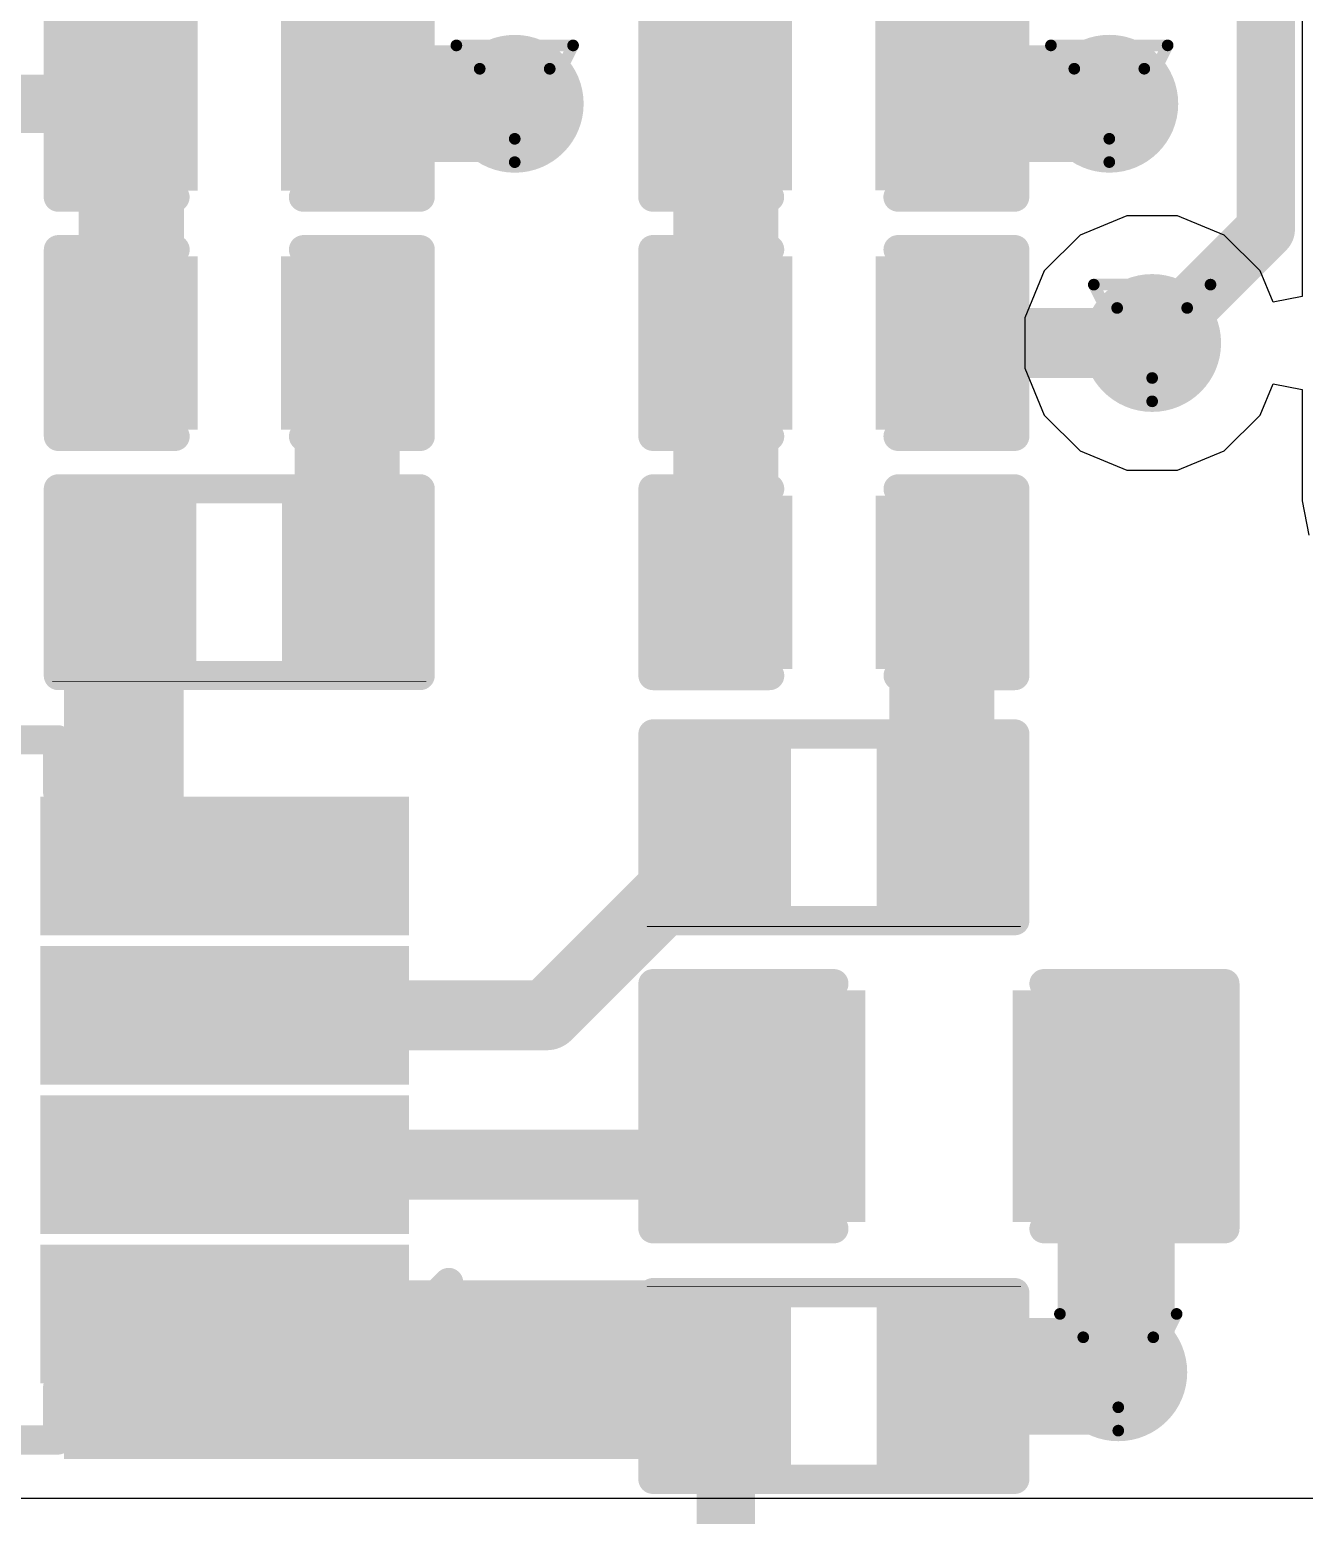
# Model space of a CAD drawing. Header units: inches. Extents: x -1 to 208, y -10 to 150.
# Drawn here: x 15.98 to 21.53, y 30 to 36.47 of the extents above; entities that cross this region are included whole.
import ezdxf

# ---------------------------------------------------------------- set-up
doc = ezdxf.new("R2010")
doc.units = ezdxf.units.IN
for name, color, linetype in [('Bottom Layer', 5, 'Continuous'), ('Drill Drawing', 1, 'Continuous'), ('Top Layer', 1, 'Continuous'), ('Top Overlay', 2, 'Continuous'), ('Top Paste', 8, 'Continuous'), ('Top Solder', 216, 'Continuous'), ('Via Holes', 16, 'Continuous')]:
    doc.layers.add(name, color=color, linetype=linetype)

# ---------------------------------------------------------------- blocks, each defined once
blk = doc.blocks.new('C___0603_1')
at = {"layer": 'Top Layer'}
for points in [[(-0.381, 0.4445), (-0.381, -0.4445), (-1.143, -0.4445), (-1.143, 0.4445)], [(1.143, 0.4445), (1.143, -0.4445), (0.381, -0.4445), (0.381, 0.4445)]]:
    blk.add_hatch(color=1, dxfattribs=at).paths.add_polyline_path(points)
at = {"layer": 'Top Paste'}
for points in [[(-0.381, 0.4445), (-0.381, -0.4445), (-1.143, -0.4445), (-1.143, 0.4445)], [(1.143, 0.4445), (1.143, -0.4445), (0.381, -0.4445), (0.381, 0.4445)]]:
    blk.add_hatch(color=8, dxfattribs=at).paths.add_polyline_path(points)
at = {"layer": 'Top Solder'}
for points in [[(-0.321, 0.5045), (-0.321, -0.5045), (-1.203, -0.5045), (-1.203, 0.5045)], [(1.203, 0.5045), (1.203, -0.5045), (0.321, -0.5045), (0.321, 0.5045)]]:
    blk.add_hatch(color=216, dxfattribs=at).paths.add_polyline_path(points)
at = {"layer": 'Top Overlay'}
for points in [[(-1.2446, 0.5334, 0.127, 0.127, 0), (-1.2446, -0.5334, 0.127, 0.127, 0)], [(-0.4572, 0.5334, 0.127, 0.127, 0), (-1.2446, 0.5334, 0.127, 0.127, 0)], [(1.2446, 0.5334, 0.127, 0.127, 0), (0.4572, 0.5334, 0.127, 0.127, 0)], [(1.2446, 0.5334, 0.127, 0.127, 0), (1.2446, -0.5334, 0.127, 0.127, 0)], [(-0.4572, -0.5334, 0.127, 0.127, 0), (-1.2446, -0.5334, 0.127, 0.127, 0)], [(1.2446, -0.5334, 0.127, 0.127, 0), (0.4572, -0.5334, 0.127, 0.127, 0)]]:
    blk.add_lwpolyline(points, format="xyseb", dxfattribs=at)
for points in [[(-1.2764, 0.5334, 0.0635, 0.0635, 1), (-1.2128, 0.5334, 0.0635, 0.0635, 1)], [(-1.2764, 0.5334, 0.0635, 0.0635, 1), (-1.2128, 0.5334, 0.0635, 0.0635, 1)], [(-0.4889, 0.5334, 0.0635, 0.0635, 1), (-0.4254, 0.5334, 0.0635, 0.0635, 1)], [(0.4254, 0.5334, 0.0635, 0.0635, 1), (0.4889, 0.5334, 0.0635, 0.0635, 1)], [(1.2128, 0.5334, 0.0635, 0.0635, 1), (1.2764, 0.5334, 0.0635, 0.0635, 1)], [(1.2128, 0.5334, 0.0635, 0.0635, 1), (1.2764, 0.5334, 0.0635, 0.0635, 1)], [(-1.2764, -0.5334, 0.0635, 0.0635, 1), (-1.2128, -0.5334, 0.0635, 0.0635, 1)], [(-1.2764, -0.5334, 0.0635, 0.0635, 1), (-1.2128, -0.5334, 0.0635, 0.0635, 1)], [(-0.4889, -0.5334, 0.0635, 0.0635, 1), (-0.4254, -0.5334, 0.0635, 0.0635, 1)], [(0.4254, -0.5334, 0.0635, 0.0635, 1), (0.4889, -0.5334, 0.0635, 0.0635, 1)], [(1.2128, -0.5334, 0.0635, 0.0635, 1), (1.2764, -0.5334, 0.0635, 0.0635, 1)], [(1.2128, -0.5334, 0.0635, 0.0635, 1), (1.2764, -0.5334, 0.0635, 0.0635, 1)]]:
    blk.add_lwpolyline(points, format="xyseb", close=True, dxfattribs=at)
blk = doc.blocks.new('8_MSOP__0_118___3_00___W______11')
at = {"layer": 'Top Layer'}
for points in [[(-1.5, 1.175), (-1.5, 0.775), (-2.9, 0.775), (-2.9, 1.175)], [(2.9, 1.175), (2.9, 0.775), (1.5, 0.775), (1.5, 1.175)], [(-1.5, 0.525), (-1.5, 0.125), (-2.9, 0.125), (-2.9, 0.525)], [(2.9, 0.525), (2.9, 0.125), (1.5, 0.125), (1.5, 0.525)], [(-1.5, -0.125), (-1.5, -0.525), (-2.9, -0.525), (-2.9, -0.125)], [(2.9, -0.125), (2.9, -0.525), (1.5, -0.525), (1.5, -0.125)], [(-1.5, -0.775), (-1.5, -1.175), (-2.9, -1.175), (-2.9, -0.775)], [(2.9, -0.775), (2.9, -1.175), (1.5, -1.175), (1.5, -0.775)]]:
    blk.add_hatch(color=1, dxfattribs=at).paths.add_polyline_path(points)
at = {"layer": 'Top Paste'}
for points in [[(-1.5, 1.175), (-1.5, 0.775), (-2.9, 0.775), (-2.9, 1.175)], [(2.9, 1.175), (2.9, 0.775), (1.5, 0.775), (1.5, 1.175)], [(-1.5, 0.525), (-1.5, 0.125), (-2.9, 0.125), (-2.9, 0.525)], [(2.9, 0.525), (2.9, 0.125), (1.5, 0.125), (1.5, 0.525)], [(-1.5, -0.125), (-1.5, -0.525), (-2.9, -0.525), (-2.9, -0.125)], [(2.9, -0.125), (2.9, -0.525), (1.5, -0.525), (1.5, -0.125)], [(-1.5, -0.775), (-1.5, -1.175), (-2.9, -1.175), (-2.9, -0.775)], [(2.9, -0.775), (2.9, -1.175), (1.5, -1.175), (1.5, -0.775)]]:
    blk.add_hatch(color=8, dxfattribs=at).paths.add_polyline_path(points)
at = {"layer": 'Top Solder'}
for points in [[(-1.3984, 1.2766), (-1.3984, 0.6734), (-3.0016, 0.6734), (-3.0016, 1.2766)], [(3.0016, 1.2766), (3.0016, 0.6734), (1.3984, 0.6734), (1.3984, 1.2766)], [(-1.3984, 0.6266), (-1.3984, 0.0234), (-3.0016, 0.0234), (-3.0016, 0.6266)], [(3.0016, 0.6266), (3.0016, 0.0234), (1.3984, 0.0234), (1.3984, 0.6266)], [(-1.3984, -0.0234), (-1.3984, -0.6266), (-3.0016, -0.6266), (-3.0016, -0.0234)], [(3.0016, -0.0234), (3.0016, -0.6266), (1.3984, -0.6266), (1.3984, -0.0234)], [(-1.3984, -0.6734), (-1.3984, -1.2766), (-3.0016, -1.2766), (-3.0016, -0.6734)], [(3.0016, -0.6734), (3.0016, -1.2766), (1.3984, -1.2766), (1.3984, -0.6734)]]:
    blk.add_hatch(color=216, dxfattribs=at).paths.add_polyline_path(points)
at = {"layer": 'Top Overlay'}
for points in [[(-1.4732, 1.524, 0.127, 0.127, 0), (-1.4732, 1.2954, 0.127, 0.127, 0)], [(1.4732, 1.524, 0.127, 0.127, 0), (-1.4732, 1.524, 0.127, 0.127, 0)], [(1.4732, 1.524, 0.127, 0.127, 0), (1.4732, 1.2954, 0.127, 0.127, 0)], [(-3.175, 1.0922, 0.127, 0.127, 0), (-3.175, 0.8382, 0.127, 0.127, 0)], [(-3.048, 0.9652, 0.127, 0.127, 0), (-3.175, 1.0922, 0.127, 0.127, 0)], [(-3.048, 0.9652, 0.127, 0.127, 0), (-3.175, 0.8382, 0.127, 0.127, 0)], [(-1.4732, -1.2954, 0.127, 0.127, 0), (-1.4732, -1.524, 0.127, 0.127, 0)], [(1.4732, -1.2954, 0.127, 0.127, 0), (1.4732, -1.524, 0.127, 0.127, 0)], [(1.4732, -1.524, 0.127, 0.127, 0), (-1.4732, -1.524, 0.127, 0.127, 0)]]:
    blk.add_lwpolyline(points, format="xyseb", dxfattribs=at)
for points in [[(-1.505, 1.524, 0.0635, 0.0635, 1), (-1.4414, 1.524, 0.0635, 0.0635, 1)], [(-1.505, 1.524, 0.0635, 0.0635, 1), (-1.4414, 1.524, 0.0635, 0.0635, 1)], [(1.4414, 1.524, 0.0635, 0.0635, 1), (1.505, 1.524, 0.0635, 0.0635, 1)], [(1.4414, 1.524, 0.0635, 0.0635, 1), (1.505, 1.524, 0.0635, 0.0635, 1)], [(-1.505, 1.2954, 0.0635, 0.0635, 1), (-1.4414, 1.2954, 0.0635, 0.0635, 1)], [(1.4414, 1.2954, 0.0635, 0.0635, 1), (1.505, 1.2954, 0.0635, 0.0635, 1)], [(-3.2067, 1.0922, 0.0635, 0.0635, 1), (-3.1433, 1.0922, 0.0635, 0.0635, 1)], [(-3.2067, 1.0922, 0.0635, 0.0635, 1), (-3.1433, 1.0922, 0.0635, 0.0635, 1)], [(-3.0798, 0.9652, 0.0635, 0.0635, 1), (-3.0162, 0.9652, 0.0635, 0.0635, 1)], [(-3.0798, 0.9652, 0.0635, 0.0635, 1), (-3.0162, 0.9652, 0.0635, 0.0635, 1)], [(-3.2067, 0.8382, 0.0635, 0.0635, 1), (-3.1433, 0.8382, 0.0635, 0.0635, 1)], [(-3.2067, 0.8382, 0.0635, 0.0635, 1), (-3.1433, 0.8382, 0.0635, 0.0635, 1)], [(-1.505, -1.2954, 0.0635, 0.0635, 1), (-1.4414, -1.2954, 0.0635, 0.0635, 1)], [(1.4414, -1.2954, 0.0635, 0.0635, 1), (1.505, -1.2954, 0.0635, 0.0635, 1)], [(-1.505, -1.524, 0.0635, 0.0635, 1), (-1.4414, -1.524, 0.0635, 0.0635, 1)], [(-1.505, -1.524, 0.0635, 0.0635, 1), (-1.4414, -1.524, 0.0635, 0.0635, 1)], [(1.4414, -1.524, 0.0635, 0.0635, 1), (1.505, -1.524, 0.0635, 0.0635, 1)], [(1.4414, -1.524, 0.0635, 0.0635, 1), (1.505, -1.524, 0.0635, 0.0635, 1)]]:
    blk.add_lwpolyline(points, format="xyseb", close=True, dxfattribs=at)
blk = doc.blocks.new('R___0402_27')
at = {"layer": 'Top Layer'}
for points in [[(-0.6985, -0.3175), (-0.6985, 0.3175), (-0.2413, 0.3175), (-0.2413, -0.3175)], [(0.2413, -0.3175), (0.2413, 0.3175), (0.6985, 0.3175), (0.6985, -0.3175)]]:
    blk.add_hatch(color=1, dxfattribs=at).paths.add_polyline_path(points)
at = {"layer": 'Top Paste'}
for points in [[(-0.6985, -0.3175), (-0.6985, 0.3175), (-0.2413, 0.3175), (-0.2413, -0.3175)], [(0.2413, -0.3175), (0.2413, 0.3175), (0.6985, 0.3175), (0.6985, -0.3175)]]:
    blk.add_hatch(color=8, dxfattribs=at).paths.add_polyline_path(points)
at = {"layer": 'Top Solder'}
for points in [[(-0.7535, -0.3725), (-0.7535, 0.3725), (-0.1863, 0.3725), (-0.1863, -0.3725)], [(0.1863, -0.3725), (0.1863, 0.3725), (0.7535, 0.3725), (0.7535, -0.3725)]]:
    blk.add_hatch(color=216, dxfattribs=at).paths.add_polyline_path(points)
at = {"layer": 'Top Overlay'}
for points in [[(0.7874, 0.4064, 0.127, 0.127, 0), (-0.7874, 0.4064, 0.127, 0.127, 0)], [(-0.7874, 0.4064, 0.127, 0.127, 0), (-0.7874, -0.4064, 0.127, 0.127, 0)], [(0.7874, 0.4064, 0.127, 0.127, 0), (0.7874, -0.4064, 0.127, 0.127, 0)], [(0.7874, -0.4064, 0.127, 0.127, 0), (-0.7874, -0.4064, 0.127, 0.127, 0)], [(0.8128, -0.4318, 0.00323, 0.00323, 0), (-0.8128, -0.4318, 0.00323, 0.00323, 0)]]:
    blk.add_lwpolyline(points, format="xyseb", dxfattribs=at)
for points in [[(-0.8191, 0.4064, 0.0635, 0.0635, 1), (-0.7556, 0.4064, 0.0635, 0.0635, 1)], [(-0.8191, 0.4064, 0.0635, 0.0635, 1), (-0.7556, 0.4064, 0.0635, 0.0635, 1)], [(0.7556, 0.4064, 0.0635, 0.0635, 1), (0.8191, 0.4064, 0.0635, 0.0635, 1)], [(0.7556, 0.4064, 0.0635, 0.0635, 1), (0.8191, 0.4064, 0.0635, 0.0635, 1)], [(-0.8191, -0.4064, 0.0635, 0.0635, 1), (-0.7556, -0.4064, 0.0635, 0.0635, 1)], [(-0.8191, -0.4064, 0.0635, 0.0635, 1), (-0.7556, -0.4064, 0.0635, 0.0635, 1)], [(0.7556, -0.4064, 0.0635, 0.0635, 1), (0.8191, -0.4064, 0.0635, 0.0635, 1)], [(0.7556, -0.4064, 0.0635, 0.0635, 1), (0.8191, -0.4064, 0.0635, 0.0635, 1)], [(-0.8136, -0.4318, 0.00161, 0.00161, 1), (-0.812, -0.4318, 0.00161, 0.00161, 1)], [(0.812, -0.4318, 0.00161, 0.00161, 1), (0.8136, -0.4318, 0.00161, 0.00161, 1)]]:
    blk.add_lwpolyline(points, format="xyseb", close=True, dxfattribs=at)
blk = doc.blocks.new('R___0402_47')
at = {"layer": 'Top Layer'}
for points in [[(-0.6985, -0.3175), (-0.6985, 0.3175), (-0.2413, 0.3175), (-0.2413, -0.3175)], [(0.2413, -0.3175), (0.2413, 0.3175), (0.6985, 0.3175), (0.6985, -0.3175)]]:
    blk.add_hatch(color=1, dxfattribs=at).paths.add_polyline_path(points)
at = {"layer": 'Top Paste'}
for points in [[(-0.6985, -0.3175), (-0.6985, 0.3175), (-0.2413, 0.3175), (-0.2413, -0.3175)], [(0.2413, -0.3175), (0.2413, 0.3175), (0.6985, 0.3175), (0.6985, -0.3175)]]:
    blk.add_hatch(color=8, dxfattribs=at).paths.add_polyline_path(points)
at = {"layer": 'Top Solder'}
for points in [[(-0.7535, -0.3725), (-0.7535, 0.3725), (-0.1863, 0.3725), (-0.1863, -0.3725)], [(0.1863, -0.3725), (0.1863, 0.3725), (0.7535, 0.3725), (0.7535, -0.3725)]]:
    blk.add_hatch(color=216, dxfattribs=at).paths.add_polyline_path(points)
at = {"layer": 'Top Overlay'}
for points in [[(-0.7874, -0.4064, 0.127, 0.127, 0), (-0.7874, 0.4064, 0.127, 0.127, 0)], [(-0.7874, 0.4064, 0.127, 0.127, 0), (0.7874, 0.4064, 0.127, 0.127, 0)], [(0.7874, -0.4064, 0.127, 0.127, 0), (0.7874, 0.4064, 0.127, 0.127, 0)], [(-0.7874, -0.4064, 0.127, 0.127, 0), (0.7874, -0.4064, 0.127, 0.127, 0)], [(-0.8128, -0.4318, 0.00323, 0.00323, 0), (0.8128, -0.4318, 0.00323, 0.00323, 0)]]:
    blk.add_lwpolyline(points, format="xyseb", dxfattribs=at)
for points in [[(-0.8191, 0.4064, 0.0635, 0.0635, 1), (-0.7556, 0.4064, 0.0635, 0.0635, 1)], [(-0.8191, 0.4064, 0.0635, 0.0635, 1), (-0.7556, 0.4064, 0.0635, 0.0635, 1)], [(0.7556, 0.4064, 0.0635, 0.0635, 1), (0.8191, 0.4064, 0.0635, 0.0635, 1)], [(0.7556, 0.4064, 0.0635, 0.0635, 1), (0.8191, 0.4064, 0.0635, 0.0635, 1)], [(-0.8191, -0.4064, 0.0635, 0.0635, 1), (-0.7556, -0.4064, 0.0635, 0.0635, 1)], [(-0.8191, -0.4064, 0.0635, 0.0635, 1), (-0.7556, -0.4064, 0.0635, 0.0635, 1)], [(0.7556, -0.4064, 0.0635, 0.0635, 1), (0.8191, -0.4064, 0.0635, 0.0635, 1)], [(0.7556, -0.4064, 0.0635, 0.0635, 1), (0.8191, -0.4064, 0.0635, 0.0635, 1)], [(-0.8136, -0.4318, 0.00161, 0.00161, 1), (-0.812, -0.4318, 0.00161, 0.00161, 1)], [(0.812, -0.4318, 0.00161, 0.00161, 1), (0.8136, -0.4318, 0.00161, 0.00161, 1)]]:
    blk.add_lwpolyline(points, format="xyseb", close=True, dxfattribs=at)
blk = doc.blocks.new('R___0402_51')
at = {"layer": 'Top Layer'}
for points in [[(-0.6985, -0.3175), (-0.6985, 0.3175), (-0.2413, 0.3175), (-0.2413, -0.3175)], [(0.2413, -0.3175), (0.2413, 0.3175), (0.6985, 0.3175), (0.6985, -0.3175)]]:
    blk.add_hatch(color=1, dxfattribs=at).paths.add_polyline_path(points)
at = {"layer": 'Top Paste'}
for points in [[(-0.6985, -0.3175), (-0.6985, 0.3175), (-0.2413, 0.3175), (-0.2413, -0.3175)], [(0.2413, -0.3175), (0.2413, 0.3175), (0.6985, 0.3175), (0.6985, -0.3175)]]:
    blk.add_hatch(color=8, dxfattribs=at).paths.add_polyline_path(points)
at = {"layer": 'Top Solder'}
for points in [[(-0.7535, -0.3725), (-0.7535, 0.3725), (-0.1863, 0.3725), (-0.1863, -0.3725)], [(0.1863, -0.3725), (0.1863, 0.3725), (0.7535, 0.3725), (0.7535, -0.3725)]]:
    blk.add_hatch(color=216, dxfattribs=at).paths.add_polyline_path(points)
at = {"layer": 'Top Overlay'}
for points in [[(-0.7874, -0.4064, 0.127, 0.127, 0), (-0.7874, 0.4064, 0.127, 0.127, 0)], [(-0.7874, 0.4064, 0.127, 0.127, 0), (0.7874, 0.4064, 0.127, 0.127, 0)], [(0.7874, -0.4064, 0.127, 0.127, 0), (0.7874, 0.4064, 0.127, 0.127, 0)], [(-0.7874, -0.4064, 0.127, 0.127, 0), (0.7874, -0.4064, 0.127, 0.127, 0)], [(-0.8128, -0.4318, 0.00323, 0.00323, 0), (0.8128, -0.4318, 0.00323, 0.00323, 0)]]:
    blk.add_lwpolyline(points, format="xyseb", dxfattribs=at)
for points in [[(-0.8191, 0.4064, 0.0635, 0.0635, 1), (-0.7556, 0.4064, 0.0635, 0.0635, 1)], [(-0.8191, 0.4064, 0.0635, 0.0635, 1), (-0.7556, 0.4064, 0.0635, 0.0635, 1)], [(0.7556, 0.4064, 0.0635, 0.0635, 1), (0.8191, 0.4064, 0.0635, 0.0635, 1)], [(0.7556, 0.4064, 0.0635, 0.0635, 1), (0.8191, 0.4064, 0.0635, 0.0635, 1)], [(-0.8191, -0.4064, 0.0635, 0.0635, 1), (-0.7556, -0.4064, 0.0635, 0.0635, 1)], [(-0.8191, -0.4064, 0.0635, 0.0635, 1), (-0.7556, -0.4064, 0.0635, 0.0635, 1)], [(0.7556, -0.4064, 0.0635, 0.0635, 1), (0.8191, -0.4064, 0.0635, 0.0635, 1)], [(0.7556, -0.4064, 0.0635, 0.0635, 1), (0.8191, -0.4064, 0.0635, 0.0635, 1)], [(-0.8136, -0.4318, 0.00161, 0.00161, 1), (-0.812, -0.4318, 0.00161, 0.00161, 1)], [(0.812, -0.4318, 0.00161, 0.00161, 1), (0.8136, -0.4318, 0.00161, 0.00161, 1)]]:
    blk.add_lwpolyline(points, format="xyseb", close=True, dxfattribs=at)
blk = doc.blocks.new('C___0402_147')
at = {"layer": 'Top Layer'}
for points in [[(-0.6985, -0.3175), (-0.6985, 0.3175), (-0.2413, 0.3175), (-0.2413, -0.3175)], [(0.2413, -0.3175), (0.2413, 0.3175), (0.6985, 0.3175), (0.6985, -0.3175)]]:
    blk.add_hatch(color=1, dxfattribs=at).paths.add_polyline_path(points)
at = {"layer": 'Top Paste'}
for points in [[(-0.6985, -0.3175), (-0.6985, 0.3175), (-0.2413, 0.3175), (-0.2413, -0.3175)], [(0.2413, -0.3175), (0.2413, 0.3175), (0.6985, 0.3175), (0.6985, -0.3175)]]:
    blk.add_hatch(color=8, dxfattribs=at).paths.add_polyline_path(points)
at = {"layer": 'Top Solder'}
for points in [[(-0.7585, -0.3775), (-0.7585, 0.3775), (-0.1813, 0.3775), (-0.1813, -0.3775)], [(0.1813, -0.3775), (0.1813, 0.3775), (0.7585, 0.3775), (0.7585, -0.3775)]]:
    blk.add_hatch(color=216, dxfattribs=at).paths.add_polyline_path(points)
at = {"layer": 'Top Overlay'}
for points in [[(-0.2794, 0.4064, 0.127, 0.127, 0), (-0.7874, 0.4064, 0.127, 0.127, 0)], [(-0.7874, 0.4064, 0.127, 0.127, 0), (-0.7874, -0.4064, 0.127, 0.127, 0)], [(0.7874, 0.4064, 0.127, 0.127, 0), (0.2794, 0.4064, 0.127, 0.127, 0)], [(0.7874, 0.4064, 0.127, 0.127, 0), (0.7874, -0.4064, 0.127, 0.127, 0)], [(-0.2794, -0.4064, 0.127, 0.127, 0), (-0.7874, -0.4064, 0.127, 0.127, 0)], [(0.7874, -0.4064, 0.127, 0.127, 0), (0.2794, -0.4064, 0.127, 0.127, 0)]]:
    blk.add_lwpolyline(points, format="xyseb", dxfattribs=at)
for points in [[(-0.8191, 0.4064, 0.0635, 0.0635, 1), (-0.7556, 0.4064, 0.0635, 0.0635, 1)], [(-0.8191, 0.4064, 0.0635, 0.0635, 1), (-0.7556, 0.4064, 0.0635, 0.0635, 1)], [(-0.3111, 0.4064, 0.0635, 0.0635, 1), (-0.2477, 0.4064, 0.0635, 0.0635, 1)], [(0.2477, 0.4064, 0.0635, 0.0635, 1), (0.3111, 0.4064, 0.0635, 0.0635, 1)], [(0.7556, 0.4064, 0.0635, 0.0635, 1), (0.8191, 0.4064, 0.0635, 0.0635, 1)], [(0.7556, 0.4064, 0.0635, 0.0635, 1), (0.8191, 0.4064, 0.0635, 0.0635, 1)], [(-0.8191, -0.4064, 0.0635, 0.0635, 1), (-0.7556, -0.4064, 0.0635, 0.0635, 1)], [(-0.8191, -0.4064, 0.0635, 0.0635, 1), (-0.7556, -0.4064, 0.0635, 0.0635, 1)], [(-0.3111, -0.4064, 0.0635, 0.0635, 1), (-0.2477, -0.4064, 0.0635, 0.0635, 1)], [(0.2477, -0.4064, 0.0635, 0.0635, 1), (0.3111, -0.4064, 0.0635, 0.0635, 1)], [(0.7556, -0.4064, 0.0635, 0.0635, 1), (0.8191, -0.4064, 0.0635, 0.0635, 1)], [(0.7556, -0.4064, 0.0635, 0.0635, 1), (0.8191, -0.4064, 0.0635, 0.0635, 1)]]:
    blk.add_lwpolyline(points, format="xyseb", close=True, dxfattribs=at)
blk = doc.blocks.new('C___0402_148')
at = {"layer": 'Top Layer'}
for points in [[(-0.6985, -0.3175), (-0.6985, 0.3175), (-0.2413, 0.3175), (-0.2413, -0.3175)], [(0.2413, -0.3175), (0.2413, 0.3175), (0.6985, 0.3175), (0.6985, -0.3175)]]:
    blk.add_hatch(color=1, dxfattribs=at).paths.add_polyline_path(points)
at = {"layer": 'Top Paste'}
for points in [[(-0.6985, -0.3175), (-0.6985, 0.3175), (-0.2413, 0.3175), (-0.2413, -0.3175)], [(0.2413, -0.3175), (0.2413, 0.3175), (0.6985, 0.3175), (0.6985, -0.3175)]]:
    blk.add_hatch(color=8, dxfattribs=at).paths.add_polyline_path(points)
at = {"layer": 'Top Solder'}
for points in [[(-0.7585, -0.3775), (-0.7585, 0.3775), (-0.1813, 0.3775), (-0.1813, -0.3775)], [(0.1813, -0.3775), (0.1813, 0.3775), (0.7585, 0.3775), (0.7585, -0.3775)]]:
    blk.add_hatch(color=216, dxfattribs=at).paths.add_polyline_path(points)
at = {"layer": 'Top Overlay'}
for points in [[(-0.2794, 0.4064, 0.127, 0.127, 0), (-0.7874, 0.4064, 0.127, 0.127, 0)], [(-0.7874, 0.4064, 0.127, 0.127, 0), (-0.7874, -0.4064, 0.127, 0.127, 0)], [(0.7874, 0.4064, 0.127, 0.127, 0), (0.2794, 0.4064, 0.127, 0.127, 0)], [(0.7874, 0.4064, 0.127, 0.127, 0), (0.7874, -0.4064, 0.127, 0.127, 0)], [(-0.2794, -0.4064, 0.127, 0.127, 0), (-0.7874, -0.4064, 0.127, 0.127, 0)], [(0.7874, -0.4064, 0.127, 0.127, 0), (0.2794, -0.4064, 0.127, 0.127, 0)]]:
    blk.add_lwpolyline(points, format="xyseb", dxfattribs=at)
for points in [[(-0.8191, 0.4064, 0.0635, 0.0635, 1), (-0.7556, 0.4064, 0.0635, 0.0635, 1)], [(-0.8191, 0.4064, 0.0635, 0.0635, 1), (-0.7556, 0.4064, 0.0635, 0.0635, 1)], [(-0.3111, 0.4064, 0.0635, 0.0635, 1), (-0.2477, 0.4064, 0.0635, 0.0635, 1)], [(0.2477, 0.4064, 0.0635, 0.0635, 1), (0.3111, 0.4064, 0.0635, 0.0635, 1)], [(0.7556, 0.4064, 0.0635, 0.0635, 1), (0.8191, 0.4064, 0.0635, 0.0635, 1)], [(0.7556, 0.4064, 0.0635, 0.0635, 1), (0.8191, 0.4064, 0.0635, 0.0635, 1)], [(-0.8191, -0.4064, 0.0635, 0.0635, 1), (-0.7556, -0.4064, 0.0635, 0.0635, 1)], [(-0.8191, -0.4064, 0.0635, 0.0635, 1), (-0.7556, -0.4064, 0.0635, 0.0635, 1)], [(-0.3111, -0.4064, 0.0635, 0.0635, 1), (-0.2477, -0.4064, 0.0635, 0.0635, 1)], [(0.2477, -0.4064, 0.0635, 0.0635, 1), (0.3111, -0.4064, 0.0635, 0.0635, 1)], [(0.7556, -0.4064, 0.0635, 0.0635, 1), (0.8191, -0.4064, 0.0635, 0.0635, 1)], [(0.7556, -0.4064, 0.0635, 0.0635, 1), (0.8191, -0.4064, 0.0635, 0.0635, 1)]]:
    blk.add_lwpolyline(points, format="xyseb", close=True, dxfattribs=at)
blk = doc.blocks.new('C___0402_149')
at = {"layer": 'Top Layer'}
for points in [[(-0.6985, -0.3175), (-0.6985, 0.3175), (-0.2413, 0.3175), (-0.2413, -0.3175)], [(0.2413, -0.3175), (0.2413, 0.3175), (0.6985, 0.3175), (0.6985, -0.3175)]]:
    blk.add_hatch(color=1, dxfattribs=at).paths.add_polyline_path(points)
at = {"layer": 'Top Paste'}
for points in [[(-0.6985, -0.3175), (-0.6985, 0.3175), (-0.2413, 0.3175), (-0.2413, -0.3175)], [(0.2413, -0.3175), (0.2413, 0.3175), (0.6985, 0.3175), (0.6985, -0.3175)]]:
    blk.add_hatch(color=8, dxfattribs=at).paths.add_polyline_path(points)
at = {"layer": 'Top Solder'}
for points in [[(-0.7585, -0.3775), (-0.7585, 0.3775), (-0.1813, 0.3775), (-0.1813, -0.3775)], [(0.1813, -0.3775), (0.1813, 0.3775), (0.7585, 0.3775), (0.7585, -0.3775)]]:
    blk.add_hatch(color=216, dxfattribs=at).paths.add_polyline_path(points)
at = {"layer": 'Top Overlay'}
for points in [[(-0.2794, 0.4064, 0.127, 0.127, 0), (-0.7874, 0.4064, 0.127, 0.127, 0)], [(-0.7874, 0.4064, 0.127, 0.127, 0), (-0.7874, -0.4064, 0.127, 0.127, 0)], [(0.7874, 0.4064, 0.127, 0.127, 0), (0.2794, 0.4064, 0.127, 0.127, 0)], [(0.7874, 0.4064, 0.127, 0.127, 0), (0.7874, -0.4064, 0.127, 0.127, 0)], [(-0.2794, -0.4064, 0.127, 0.127, 0), (-0.7874, -0.4064, 0.127, 0.127, 0)], [(0.7874, -0.4064, 0.127, 0.127, 0), (0.2794, -0.4064, 0.127, 0.127, 0)]]:
    blk.add_lwpolyline(points, format="xyseb", dxfattribs=at)
for points in [[(-0.8191, 0.4064, 0.0635, 0.0635, 1), (-0.7556, 0.4064, 0.0635, 0.0635, 1)], [(-0.8191, 0.4064, 0.0635, 0.0635, 1), (-0.7556, 0.4064, 0.0635, 0.0635, 1)], [(-0.3111, 0.4064, 0.0635, 0.0635, 1), (-0.2477, 0.4064, 0.0635, 0.0635, 1)], [(0.2477, 0.4064, 0.0635, 0.0635, 1), (0.3111, 0.4064, 0.0635, 0.0635, 1)], [(0.7556, 0.4064, 0.0635, 0.0635, 1), (0.8191, 0.4064, 0.0635, 0.0635, 1)], [(0.7556, 0.4064, 0.0635, 0.0635, 1), (0.8191, 0.4064, 0.0635, 0.0635, 1)], [(-0.8191, -0.4064, 0.0635, 0.0635, 1), (-0.7556, -0.4064, 0.0635, 0.0635, 1)], [(-0.8191, -0.4064, 0.0635, 0.0635, 1), (-0.7556, -0.4064, 0.0635, 0.0635, 1)], [(-0.3111, -0.4064, 0.0635, 0.0635, 1), (-0.2477, -0.4064, 0.0635, 0.0635, 1)], [(0.2477, -0.4064, 0.0635, 0.0635, 1), (0.3111, -0.4064, 0.0635, 0.0635, 1)], [(0.7556, -0.4064, 0.0635, 0.0635, 1), (0.8191, -0.4064, 0.0635, 0.0635, 1)], [(0.7556, -0.4064, 0.0635, 0.0635, 1), (0.8191, -0.4064, 0.0635, 0.0635, 1)]]:
    blk.add_lwpolyline(points, format="xyseb", close=True, dxfattribs=at)
blk = doc.blocks.new('C___0402_150')
at = {"layer": 'Top Layer'}
for points in [[(-0.6985, -0.3175), (-0.6985, 0.3175), (-0.2413, 0.3175), (-0.2413, -0.3175)], [(0.2413, -0.3175), (0.2413, 0.3175), (0.6985, 0.3175), (0.6985, -0.3175)]]:
    blk.add_hatch(color=1, dxfattribs=at).paths.add_polyline_path(points)
at = {"layer": 'Top Paste'}
for points in [[(-0.6985, -0.3175), (-0.6985, 0.3175), (-0.2413, 0.3175), (-0.2413, -0.3175)], [(0.2413, -0.3175), (0.2413, 0.3175), (0.6985, 0.3175), (0.6985, -0.3175)]]:
    blk.add_hatch(color=8, dxfattribs=at).paths.add_polyline_path(points)
at = {"layer": 'Top Solder'}
for points in [[(-0.7585, -0.3775), (-0.7585, 0.3775), (-0.1813, 0.3775), (-0.1813, -0.3775)], [(0.1813, -0.3775), (0.1813, 0.3775), (0.7585, 0.3775), (0.7585, -0.3775)]]:
    blk.add_hatch(color=216, dxfattribs=at).paths.add_polyline_path(points)
at = {"layer": 'Top Overlay'}
for points in [[(-0.2794, 0.4064, 0.127, 0.127, 0), (-0.7874, 0.4064, 0.127, 0.127, 0)], [(-0.7874, 0.4064, 0.127, 0.127, 0), (-0.7874, -0.4064, 0.127, 0.127, 0)], [(0.7874, 0.4064, 0.127, 0.127, 0), (0.2794, 0.4064, 0.127, 0.127, 0)], [(0.7874, 0.4064, 0.127, 0.127, 0), (0.7874, -0.4064, 0.127, 0.127, 0)], [(-0.2794, -0.4064, 0.127, 0.127, 0), (-0.7874, -0.4064, 0.127, 0.127, 0)], [(0.7874, -0.4064, 0.127, 0.127, 0), (0.2794, -0.4064, 0.127, 0.127, 0)]]:
    blk.add_lwpolyline(points, format="xyseb", dxfattribs=at)
for points in [[(-0.8191, 0.4064, 0.0635, 0.0635, 1), (-0.7556, 0.4064, 0.0635, 0.0635, 1)], [(-0.8191, 0.4064, 0.0635, 0.0635, 1), (-0.7556, 0.4064, 0.0635, 0.0635, 1)], [(-0.3111, 0.4064, 0.0635, 0.0635, 1), (-0.2477, 0.4064, 0.0635, 0.0635, 1)], [(0.2477, 0.4064, 0.0635, 0.0635, 1), (0.3111, 0.4064, 0.0635, 0.0635, 1)], [(0.7556, 0.4064, 0.0635, 0.0635, 1), (0.8191, 0.4064, 0.0635, 0.0635, 1)], [(0.7556, 0.4064, 0.0635, 0.0635, 1), (0.8191, 0.4064, 0.0635, 0.0635, 1)], [(-0.8191, -0.4064, 0.0635, 0.0635, 1), (-0.7556, -0.4064, 0.0635, 0.0635, 1)], [(-0.8191, -0.4064, 0.0635, 0.0635, 1), (-0.7556, -0.4064, 0.0635, 0.0635, 1)], [(-0.3111, -0.4064, 0.0635, 0.0635, 1), (-0.2477, -0.4064, 0.0635, 0.0635, 1)], [(0.2477, -0.4064, 0.0635, 0.0635, 1), (0.3111, -0.4064, 0.0635, 0.0635, 1)], [(0.7556, -0.4064, 0.0635, 0.0635, 1), (0.8191, -0.4064, 0.0635, 0.0635, 1)], [(0.7556, -0.4064, 0.0635, 0.0635, 1), (0.8191, -0.4064, 0.0635, 0.0635, 1)]]:
    blk.add_lwpolyline(points, format="xyseb", close=True, dxfattribs=at)
blk = doc.blocks.new('C___0402_151')
at = {"layer": 'Top Layer'}
for points in [[(-0.6985, -0.3175), (-0.6985, 0.3175), (-0.2413, 0.3175), (-0.2413, -0.3175)], [(0.2413, -0.3175), (0.2413, 0.3175), (0.6985, 0.3175), (0.6985, -0.3175)]]:
    blk.add_hatch(color=1, dxfattribs=at).paths.add_polyline_path(points)
at = {"layer": 'Top Paste'}
for points in [[(-0.6985, -0.3175), (-0.6985, 0.3175), (-0.2413, 0.3175), (-0.2413, -0.3175)], [(0.2413, -0.3175), (0.2413, 0.3175), (0.6985, 0.3175), (0.6985, -0.3175)]]:
    blk.add_hatch(color=8, dxfattribs=at).paths.add_polyline_path(points)
at = {"layer": 'Top Solder'}
for points in [[(-0.7585, -0.3775), (-0.7585, 0.3775), (-0.1813, 0.3775), (-0.1813, -0.3775)], [(0.1813, -0.3775), (0.1813, 0.3775), (0.7585, 0.3775), (0.7585, -0.3775)]]:
    blk.add_hatch(color=216, dxfattribs=at).paths.add_polyline_path(points)
at = {"layer": 'Top Overlay'}
for points in [[(-0.2794, 0.4064, 0.127, 0.127, 0), (-0.7874, 0.4064, 0.127, 0.127, 0)], [(-0.7874, 0.4064, 0.127, 0.127, 0), (-0.7874, -0.4064, 0.127, 0.127, 0)], [(0.7874, 0.4064, 0.127, 0.127, 0), (0.2794, 0.4064, 0.127, 0.127, 0)], [(0.7874, 0.4064, 0.127, 0.127, 0), (0.7874, -0.4064, 0.127, 0.127, 0)], [(-0.2794, -0.4064, 0.127, 0.127, 0), (-0.7874, -0.4064, 0.127, 0.127, 0)], [(0.7874, -0.4064, 0.127, 0.127, 0), (0.2794, -0.4064, 0.127, 0.127, 0)]]:
    blk.add_lwpolyline(points, format="xyseb", dxfattribs=at)
for points in [[(-0.8191, 0.4064, 0.0635, 0.0635, 1), (-0.7556, 0.4064, 0.0635, 0.0635, 1)], [(-0.8191, 0.4064, 0.0635, 0.0635, 1), (-0.7556, 0.4064, 0.0635, 0.0635, 1)], [(-0.3111, 0.4064, 0.0635, 0.0635, 1), (-0.2477, 0.4064, 0.0635, 0.0635, 1)], [(0.2477, 0.4064, 0.0635, 0.0635, 1), (0.3111, 0.4064, 0.0635, 0.0635, 1)], [(0.7556, 0.4064, 0.0635, 0.0635, 1), (0.8191, 0.4064, 0.0635, 0.0635, 1)], [(0.7556, 0.4064, 0.0635, 0.0635, 1), (0.8191, 0.4064, 0.0635, 0.0635, 1)], [(-0.8191, -0.4064, 0.0635, 0.0635, 1), (-0.7556, -0.4064, 0.0635, 0.0635, 1)], [(-0.8191, -0.4064, 0.0635, 0.0635, 1), (-0.7556, -0.4064, 0.0635, 0.0635, 1)], [(-0.3111, -0.4064, 0.0635, 0.0635, 1), (-0.2477, -0.4064, 0.0635, 0.0635, 1)], [(0.2477, -0.4064, 0.0635, 0.0635, 1), (0.3111, -0.4064, 0.0635, 0.0635, 1)], [(0.7556, -0.4064, 0.0635, 0.0635, 1), (0.8191, -0.4064, 0.0635, 0.0635, 1)], [(0.7556, -0.4064, 0.0635, 0.0635, 1), (0.8191, -0.4064, 0.0635, 0.0635, 1)]]:
    blk.add_lwpolyline(points, format="xyseb", close=True, dxfattribs=at)

msp = doc.modelspace()

# ---------------------------------------------------------------- hatches: boundary and pattern name
at = {"layer": 'Bottom Layer'}
h = msp.add_hatch(color=5, dxfattribs=at)
edge = h.paths.add_edge_path()
edge.add_arc((18.0927, 36.144), 0.3, 0, 360)
h = msp.add_hatch(color=5, dxfattribs=at)
edge = h.paths.add_edge_path()
edge.add_arc((20.6804, 36.1442), 0.3, 0, 360)
h = msp.add_hatch(color=5, dxfattribs=at)
edge = h.paths.add_edge_path()
edge.add_arc((20.8669, 35.1028), 0.3, 0, 360)
h = msp.add_hatch(color=5, dxfattribs=at)
edge = h.paths.add_edge_path()
edge.add_arc((20.7195, 30.6224), 0.3, 0, 360)
at = {"layer": 'Top Layer'}
for points in [[(16.6528, 36.4612), (16.1956, 36.4612), (16.1956, 34.7851), (16.6528, 34.7851)], [(19.2405, 36.4617), (18.7833, 36.4617), (18.7833, 33.7439), (19.2405, 33.7439)], [(17.5924, 35.4201), (17.1352, 35.4201), (17.1352, 33.7441), (17.5924, 33.7441)], [(20.1803, 34.404), (19.7231, 34.404), (19.7231, 32.7279), (20.1803, 32.7279)], [(16.6526, 34.3791), (16.1304, 34.3791), (16.1304, 32.8423), (16.6526, 32.8423)], [(19.2403, 31.0224), (16.1304, 31.0224), (16.1304, 30.2453), (19.2403, 30.2453)]]:
    msp.add_hatch(color=1, dxfattribs=at).paths.add_polyline_path(points)
h = msp.add_hatch(color=1, dxfattribs=at)
edge = h.paths.add_edge_path()
edge.add_arc((18.0927, 36.144), 0.3, 0, 360)
h = msp.add_hatch(color=1, dxfattribs=at)
edge = h.paths.add_edge_path()
edge.add_arc((20.6804, 36.1442), 0.3, 0, 360)
h = msp.add_hatch(color=1, dxfattribs=at)
edge = h.paths.add_edge_path()
edge.add_arc((20.8669, 35.1028), 0.3, 0, 360)
h = msp.add_hatch(color=1, dxfattribs=at)
edge = h.paths.add_edge_path()
edge.add_arc((20.7195, 30.6224), 0.3, 0, 360)
at = {"layer": 'Via Holes'}
h = msp.add_hatch(color=7, dxfattribs=at)
edge = h.paths.add_edge_path()
edge.add_arc((18.0927, 36.144), 0.15, 0, 360)
h = msp.add_hatch(color=7, dxfattribs=at)
edge = h.paths.add_edge_path()
edge.add_arc((20.6804, 36.1442), 0.15, 0, 360)
h = msp.add_hatch(color=7, dxfattribs=at)
edge = h.paths.add_edge_path()
edge.add_arc((20.8669, 35.1028), 0.15, 0, 360)
h = msp.add_hatch(color=7, dxfattribs=at)
edge = h.paths.add_edge_path()
edge.add_arc((20.7195, 30.6224), 0.15, 0, 360)

# ---------------------------------------------------------------- linework, layer by layer
at = {"layer": 'Bottom Layer'}
for p, q in [((21.52, 36.8049), (21.52, 35.3058)), ((20.7567, 35.6568), (20.5531, 35.5725)), ((20.9771, 35.6568), (20.7567, 35.6568)), ((21.1807, 35.5725), (20.9771, 35.6568)), ((20.5531, 35.5725), (20.3973, 35.4166)), ((21.3366, 35.4166), (21.1807, 35.5725)), ((20.3973, 35.4166), (20.3129, 35.213)), ((21.393, 35.2805), (21.3366, 35.4166)), ((21.52, 35.3058), (21.393, 35.2805)), ((20.3129, 35.213), (20.3129, 34.9926)), ((20.3129, 34.9926), (20.3973, 34.789)), ((21.3366, 34.789), (21.393, 34.9251)), ((21.393, 34.9251), (21.52, 34.8998)), ((21.52, 34.8998), (21.52, 34.415)), ((20.3973, 34.789), (20.5531, 34.6331)), ((21.1807, 34.6331), (21.3366, 34.789)), ((20.5531, 34.6331), (20.7567, 34.5488)), ((20.9771, 34.5488), (21.1807, 34.6331)), ((20.7567, 34.5488), (20.9771, 34.5488)), ((21.52, 34.415), (21.5495, 34.2663)), ((21.8227, 30.0736), (4.7846, 30.0736))]:
    msp.add_line(p, q, dxfattribs=at)
at = {"layer": 'Drill Drawing'}
for points in [[(17.8387, 36.398, 0.0508, 0.0508, 0), (18.3467, 36.398, 0.0508, 0.0508, 0)], [(17.8387, 36.398, 0.0508, 0.0508, 0), (18.0927, 35.89, 0.0508, 0.0508, 0)], [(18.0927, 35.89, 0.0508, 0.0508, 0), (18.3467, 36.398, 0.0508, 0.0508, 0)], [(20.4264, 36.3982, 0.0508, 0.0508, 0), (20.9344, 36.3982, 0.0508, 0.0508, 0)], [(20.4264, 36.3982, 0.0508, 0.0508, 0), (20.6804, 35.8902, 0.0508, 0.0508, 0)], [(20.6804, 35.8902, 0.0508, 0.0508, 0), (20.9344, 36.3982, 0.0508, 0.0508, 0)], [(17.9403, 36.2964, 0.0508, 0.0508, 0), (18.2451, 36.2964, 0.0508, 0.0508, 0)], [(17.9403, 36.2964, 0.0508, 0.0508, 0), (18.0927, 35.9916, 0.0508, 0.0508, 0)], [(18.0927, 35.9916, 0.0508, 0.0508, 0), (18.2451, 36.2964, 0.0508, 0.0508, 0)], [(20.528, 36.2966, 0.0508, 0.0508, 0), (20.8328, 36.2966, 0.0508, 0.0508, 0)], [(20.528, 36.2966, 0.0508, 0.0508, 0), (20.6804, 35.9918, 0.0508, 0.0508, 0)], [(20.6804, 35.9918, 0.0508, 0.0508, 0), (20.8328, 36.2966, 0.0508, 0.0508, 0)], [(20.6129, 35.3568, 0.0508, 0.0508, 0), (21.1209, 35.3568, 0.0508, 0.0508, 0)], [(20.6129, 35.3568, 0.0508, 0.0508, 0), (20.8669, 34.8488, 0.0508, 0.0508, 0)], [(20.8669, 34.8488, 0.0508, 0.0508, 0), (21.1209, 35.3568, 0.0508, 0.0508, 0)], [(20.7145, 35.2552, 0.0508, 0.0508, 0), (21.0193, 35.2552, 0.0508, 0.0508, 0)], [(20.7145, 35.2552, 0.0508, 0.0508, 0), (20.8669, 34.9504, 0.0508, 0.0508, 0)], [(20.8669, 34.9504, 0.0508, 0.0508, 0), (21.0193, 35.2552, 0.0508, 0.0508, 0)], [(20.4655, 30.8764, 0.0508, 0.0508, 0), (20.9735, 30.8764, 0.0508, 0.0508, 0)], [(20.4655, 30.8764, 0.0508, 0.0508, 0), (20.7195, 30.3684, 0.0508, 0.0508, 0)], [(20.7195, 30.3684, 0.0508, 0.0508, 0), (20.9735, 30.8764, 0.0508, 0.0508, 0)], [(20.5671, 30.7748, 0.0508, 0.0508, 0), (20.8719, 30.7748, 0.0508, 0.0508, 0)], [(20.5671, 30.7748, 0.0508, 0.0508, 0), (20.7195, 30.47, 0.0508, 0.0508, 0)], [(20.7195, 30.47, 0.0508, 0.0508, 0), (20.8719, 30.7748, 0.0508, 0.0508, 0)]]:
    msp.add_lwpolyline(points, format="xyseb", dxfattribs=at)
for points in [[(17.826, 36.398, 0.0254, 0.0254, 1), (17.8514, 36.398, 0.0254, 0.0254, 1)], [(17.826, 36.398, 0.0254, 0.0254, 1), (17.8514, 36.398, 0.0254, 0.0254, 1)], [(18.334, 36.398, 0.0254, 0.0254, 1), (18.3594, 36.398, 0.0254, 0.0254, 1)], [(18.334, 36.398, 0.0254, 0.0254, 1), (18.3594, 36.398, 0.0254, 0.0254, 1)], [(20.4137, 36.3982, 0.0254, 0.0254, 1), (20.4391, 36.3982, 0.0254, 0.0254, 1)], [(20.4137, 36.3982, 0.0254, 0.0254, 1), (20.4391, 36.3982, 0.0254, 0.0254, 1)], [(20.9217, 36.3982, 0.0254, 0.0254, 1), (20.9471, 36.3982, 0.0254, 0.0254, 1)], [(20.9217, 36.3982, 0.0254, 0.0254, 1), (20.9471, 36.3982, 0.0254, 0.0254, 1)], [(17.9276, 36.2964, 0.0254, 0.0254, 1), (17.953, 36.2964, 0.0254, 0.0254, 1)], [(17.9276, 36.2964, 0.0254, 0.0254, 1), (17.953, 36.2964, 0.0254, 0.0254, 1)], [(18.2324, 36.2964, 0.0254, 0.0254, 1), (18.2578, 36.2964, 0.0254, 0.0254, 1)], [(18.2324, 36.2964, 0.0254, 0.0254, 1), (18.2578, 36.2964, 0.0254, 0.0254, 1)], [(20.5153, 36.2966, 0.0254, 0.0254, 1), (20.5407, 36.2966, 0.0254, 0.0254, 1)], [(20.5153, 36.2966, 0.0254, 0.0254, 1), (20.5407, 36.2966, 0.0254, 0.0254, 1)], [(20.8201, 36.2966, 0.0254, 0.0254, 1), (20.8455, 36.2966, 0.0254, 0.0254, 1)], [(20.8201, 36.2966, 0.0254, 0.0254, 1), (20.8455, 36.2966, 0.0254, 0.0254, 1)], [(18.08, 35.9916, 0.0254, 0.0254, 1), (18.1054, 35.9916, 0.0254, 0.0254, 1)], [(18.08, 35.9916, 0.0254, 0.0254, 1), (18.1054, 35.9916, 0.0254, 0.0254, 1)], [(20.6677, 35.9918, 0.0254, 0.0254, 1), (20.6931, 35.9918, 0.0254, 0.0254, 1)], [(20.6677, 35.9918, 0.0254, 0.0254, 1), (20.6931, 35.9918, 0.0254, 0.0254, 1)], [(18.08, 35.89, 0.0254, 0.0254, 1), (18.1054, 35.89, 0.0254, 0.0254, 1)], [(18.08, 35.89, 0.0254, 0.0254, 1), (18.1054, 35.89, 0.0254, 0.0254, 1)], [(20.6677, 35.8902, 0.0254, 0.0254, 1), (20.6931, 35.8902, 0.0254, 0.0254, 1)], [(20.6677, 35.8902, 0.0254, 0.0254, 1), (20.6931, 35.8902, 0.0254, 0.0254, 1)], [(20.6002, 35.3568, 0.0254, 0.0254, 1), (20.6256, 35.3568, 0.0254, 0.0254, 1)], [(20.6002, 35.3568, 0.0254, 0.0254, 1), (20.6256, 35.3568, 0.0254, 0.0254, 1)], [(21.1082, 35.3568, 0.0254, 0.0254, 1), (21.1336, 35.3568, 0.0254, 0.0254, 1)], [(21.1082, 35.3568, 0.0254, 0.0254, 1), (21.1336, 35.3568, 0.0254, 0.0254, 1)], [(20.7018, 35.2552, 0.0254, 0.0254, 1), (20.7272, 35.2552, 0.0254, 0.0254, 1)], [(20.7018, 35.2552, 0.0254, 0.0254, 1), (20.7272, 35.2552, 0.0254, 0.0254, 1)], [(21.0066, 35.2552, 0.0254, 0.0254, 1), (21.032, 35.2552, 0.0254, 0.0254, 1)], [(21.0066, 35.2552, 0.0254, 0.0254, 1), (21.032, 35.2552, 0.0254, 0.0254, 1)], [(20.8542, 34.9504, 0.0254, 0.0254, 1), (20.8796, 34.9504, 0.0254, 0.0254, 1)], [(20.8542, 34.9504, 0.0254, 0.0254, 1), (20.8796, 34.9504, 0.0254, 0.0254, 1)], [(20.8542, 34.8488, 0.0254, 0.0254, 1), (20.8796, 34.8488, 0.0254, 0.0254, 1)], [(20.8542, 34.8488, 0.0254, 0.0254, 1), (20.8796, 34.8488, 0.0254, 0.0254, 1)], [(20.4528, 30.8764, 0.0254, 0.0254, 1), (20.4782, 30.8764, 0.0254, 0.0254, 1)], [(20.4528, 30.8764, 0.0254, 0.0254, 1), (20.4782, 30.8764, 0.0254, 0.0254, 1)], [(20.9608, 30.8764, 0.0254, 0.0254, 1), (20.9862, 30.8764, 0.0254, 0.0254, 1)], [(20.9608, 30.8764, 0.0254, 0.0254, 1), (20.9862, 30.8764, 0.0254, 0.0254, 1)], [(20.5544, 30.7748, 0.0254, 0.0254, 1), (20.5798, 30.7748, 0.0254, 0.0254, 1)], [(20.5544, 30.7748, 0.0254, 0.0254, 1), (20.5798, 30.7748, 0.0254, 0.0254, 1)], [(20.8592, 30.7748, 0.0254, 0.0254, 1), (20.8846, 30.7748, 0.0254, 0.0254, 1)], [(20.8592, 30.7748, 0.0254, 0.0254, 1), (20.8846, 30.7748, 0.0254, 0.0254, 1)], [(20.7068, 30.47, 0.0254, 0.0254, 1), (20.7322, 30.47, 0.0254, 0.0254, 1)], [(20.7068, 30.47, 0.0254, 0.0254, 1), (20.7322, 30.47, 0.0254, 0.0254, 1)], [(20.7068, 30.3684, 0.0254, 0.0254, 1), (20.7322, 30.3684, 0.0254, 0.0254, 1)], [(20.7068, 30.3684, 0.0254, 0.0254, 1), (20.7322, 30.3684, 0.0254, 0.0254, 1)]]:
    msp.add_lwpolyline(points, format="xyseb", close=True, dxfattribs=at)
at = {"layer": 'Top Layer'}
for points in [[(21.3614, 35.5973, 0.254, 0.254, 0), (21.3614, 39.503, 0.254, 0.254, 0)], [(17.4596, 36.144, 0.508, 0.508, 0), (18.0927, 36.144, 0.508, 0.508, 0)], [(20.0472, 36.1442, 0.508, 0.508, 0), (20.6804, 36.1442, 0.508, 0.508, 0)], [(15.367, 36.1442, 0.254, 0.254, 0), (16.4236, 36.1442, 0.254, 0.254, 0)], [(20.8669, 35.1028, 0.254, 0.254, 0), (21.3614, 35.5973, 0.254, 0.254, 0)], [(19.9515, 35.1028, 0.3048, 0.3048, 0), (20.8669, 35.1028, 0.3048, 0.3048, 0)], [(19.0119, 32.9565, 0.3048, 0.3048, 0), (19.0119, 33.0454, 0.3048, 0.3048, 0)], [(18.9357, 32.8803, 0.3048, 0.3048, 0), (19.0119, 32.9565, 0.3048, 0.3048, 0)], [(18.232, 32.1766, 0.3048, 0.3048, 0), (18.9357, 32.8803, 0.3048, 0.3048, 0)], [(18.9357, 32.8803, 0.3048, 0.3048, 0), (18.9357, 32.8803, 0.3048, 0.3048, 0)], [(16.8304, 32.1766, 0.3048, 0.3048, 0), (18.232, 32.1766, 0.3048, 0.3048, 0)], [(20.701, 31.7806, 0.508, 0.508, 0), (20.7103, 31.7713, 0.508, 0.508, 0)], [(20.7103, 30.6317, 0.508, 0.508, 0), (20.7103, 31.7713, 0.508, 0.508, 0)], [(16.8304, 31.5266, 0.3048, 0.3048, 0), (19.177, 31.5266, 0.3048, 0.3048, 0)], [(20.0194, 30.5628, 0.508, 0.508, 0), (20.0615, 30.6048, 0.508, 0.508, 0)], [(20.0615, 30.6048, 0.508, 0.508, 0), (20.7019, 30.6048, 0.508, 0.508, 0)], [(20.7019, 30.6048, 0.508, 0.508, 0), (20.7195, 30.6224, 0.508, 0.508, 0)], [(20.7103, 30.6317, 0.508, 0.508, 0), (20.7195, 30.6224, 0.508, 0.508, 0)], [(19.0117, 29.3065, 0.254, 0.254, 0), (19.0117, 30.5628, 0.254, 0.254, 0)]]:
    msp.add_lwpolyline(points, format="xyseb", dxfattribs=at)
for points in [[(17.3326, 36.144, 0.254, 0.254, 1), (17.5866, 36.144, 0.254, 0.254, 1)], [(17.9657, 36.144, 0.254, 0.254, 1), (18.2197, 36.144, 0.254, 0.254, 1)], [(19.9202, 36.1442, 0.254, 0.254, 1), (20.1742, 36.1442, 0.254, 0.254, 1)], [(20.5534, 36.1442, 0.254, 0.254, 1), (20.8074, 36.1442, 0.254, 0.254, 1)], [(16.3601, 36.1442, 0.127, 0.127, 1), (16.4871, 36.1442, 0.127, 0.127, 1)], [(21.2979, 35.5973, 0.127, 0.127, 1), (21.4249, 35.5973, 0.127, 0.127, 1)], [(21.2979, 35.5973, 0.127, 0.127, 1), (21.4249, 35.5973, 0.127, 0.127, 1)], [(19.8753, 35.1028, 0.1524, 0.1524, 1), (20.0277, 35.1028, 0.1524, 0.1524, 1)], [(20.7907, 35.1028, 0.1524, 0.1524, 1), (20.9431, 35.1028, 0.1524, 0.1524, 1)], [(20.8034, 35.1028, 0.127, 0.127, 1), (20.9304, 35.1028, 0.127, 0.127, 1)], [(18.9357, 33.0454, 0.1524, 0.1524, 1), (19.0881, 33.0454, 0.1524, 0.1524, 1)], [(18.9357, 32.9565, 0.1524, 0.1524, 1), (19.0881, 32.9565, 0.1524, 0.1524, 1)], [(18.9357, 32.9565, 0.1524, 0.1524, 1), (19.0881, 32.9565, 0.1524, 0.1524, 1)], [(18.8595, 32.8803, 0.1524, 0.1524, 1), (19.0119, 32.8803, 0.1524, 0.1524, 1)], [(18.8595, 32.8803, 0.1524, 0.1524, 1), (19.0119, 32.8803, 0.1524, 0.1524, 1)], [(18.8595, 32.8803, 0.1524, 0.1524, 1), (19.0119, 32.8803, 0.1524, 0.1524, 1)], [(18.8595, 32.8803, 0.1524, 0.1524, 1), (19.0119, 32.8803, 0.1524, 0.1524, 1)], [(16.7542, 32.1766, 0.1524, 0.1524, 1), (16.9066, 32.1766, 0.1524, 0.1524, 1)], [(18.1558, 32.1766, 0.1524, 0.1524, 1), (18.3082, 32.1766, 0.1524, 0.1524, 1)], [(18.1558, 32.1766, 0.1524, 0.1524, 1), (18.3082, 32.1766, 0.1524, 0.1524, 1)], [(20.574, 31.7806, 0.254, 0.254, 1), (20.828, 31.7806, 0.254, 0.254, 1)], [(20.5833, 31.7713, 0.254, 0.254, 1), (20.8373, 31.7713, 0.254, 0.254, 1)], [(20.5833, 31.7713, 0.254, 0.254, 1), (20.8373, 31.7713, 0.254, 0.254, 1)], [(16.7542, 31.5266, 0.1524, 0.1524, 1), (16.9066, 31.5266, 0.1524, 0.1524, 1)], [(19.1008, 31.5266, 0.1524, 0.1524, 1), (19.2532, 31.5266, 0.1524, 0.1524, 1)], [(19.9345, 30.6048, 0.254, 0.254, 1), (20.1885, 30.6048, 0.254, 0.254, 1)], [(19.9345, 30.6048, 0.254, 0.254, 1), (20.1885, 30.6048, 0.254, 0.254, 1)], [(20.5749, 30.6048, 0.254, 0.254, 1), (20.8289, 30.6048, 0.254, 0.254, 1)], [(20.5749, 30.6048, 0.254, 0.254, 1), (20.8289, 30.6048, 0.254, 0.254, 1)], [(20.5833, 30.6317, 0.254, 0.254, 1), (20.8373, 30.6317, 0.254, 0.254, 1)], [(20.5833, 30.6317, 0.254, 0.254, 1), (20.8373, 30.6317, 0.254, 0.254, 1)], [(20.5925, 30.6224, 0.254, 0.254, 1), (20.8465, 30.6224, 0.254, 0.254, 1)], [(20.5925, 30.6224, 0.254, 0.254, 1), (20.8465, 30.6224, 0.254, 0.254, 1)], [(19.8924, 30.5628, 0.254, 0.254, 1), (20.1464, 30.5628, 0.254, 0.254, 1)], [(18.9482, 30.5628, 0.127, 0.127, 1), (19.0752, 30.5628, 0.127, 0.127, 1)]]:
    msp.add_lwpolyline(points, format="xyseb", close=True, dxfattribs=at)

# ---------------------------------------------------------------- block references
at = {"rotation": 180}
for name, p in [('C___0402_150', (16.8937, 36.144)), ('C___0402_147', (19.4813, 36.1442)), ('C___0402_151', (16.8941, 35.1026)), ('C___0402_149', (19.4816, 35.1028)), ('C___0402_148', (19.4818, 34.0614)), ('8_MSOP__0_118___3_00___W______11', (14.6304, 31.8516)), ('C___0603_1', (19.939, 31.7806)), ('R___0402_27', (19.4816, 30.5628))]:
    msp.add_blockref(name, p, dxfattribs=at)
for name, p in [('R___0402_51', (16.8939, 34.0616)), ('R___0402_47', (19.4818, 32.9946))]:
    msp.add_blockref(name, p)

doc.saveas('drawing.dxf')
